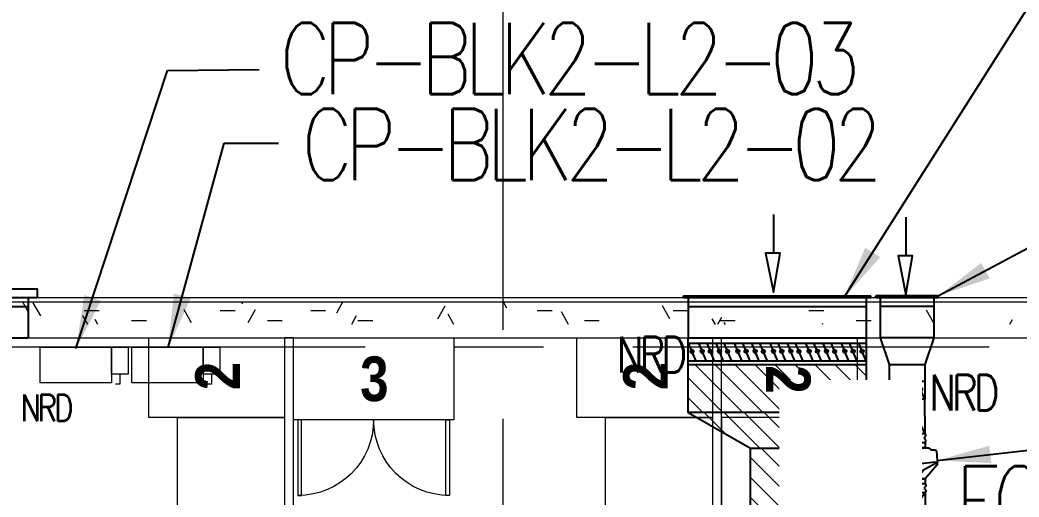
# Model space of a CAD drawing. Header units: millimetres. Extents: x 50620 to 404449, y -131543 to 97.
# Drawn here: x 353479 to 359082, y -28841 to -26165 of the extents above; entities that cross this region are included whole.
import ezdxf

# ---------------------------------------------------------------- set-up
doc = ezdxf.new("R2010")
doc.units = ezdxf.units.MM
doc.linetypes.add('CONTINOUS', pattern=[0])
doc.linetypes.add('IDA - Grid Line', pattern=[3500, 2000, -500, 500, -500])
for name, color, linetype, lineweight in [('1599_DB_A_BLK2_HQ_R21-2ND STOREY 20230517--$0$S-_COLN----_E', 8, 'Continuous', 9), ('A-_FLOR----_E', 8, 'Continuous', 9), ('A-_WALL----_E', 8, 'Continuous', 9), ('A-_WALL----_E-1', 8, 'Continuous', 18), ('A-_WALL----_H-2', 8, 'Continuous', 9), ('M-_ARCHI', 8, 'Continuous', 5), ('M-AC-TEXT', 5, 'CONTINOUS', 25), ('M-ACMV_CP', 1, 'Continuous', 20), ('M-ACMV_FAD', 3, 'Continuous', 25), ('M-ACMV_PW', 8, 'REFRIGERANT', 25), ('M-FA TEXT', 3, 'Continuous', 25), ('M_ACMV_ANNOTATION', 7, 'Continuous', 20)]:
    doc.layers.add(name, color=color, linetype=linetype, lineweight=lineweight)
doc.layers.add('M_NRD', color=7, linetype='Continuous')
doc.layers.add('S-_ANOTGRID_E-1', color=9, linetype='IDA - Grid Line', lineweight=5, true_color=0x808080)
doc.styles.add('Arial', font='arial.ttf', dxfattribs={"width": 0.8, "height": 300})
doc.styles.add('Arial Narrow', font='ARIALN.TTF', dxfattribs={"height": 100})
doc.styles.add('Arial Narrow_B_4', font='ARIALNB.TTF', dxfattribs={"height": 500})
doc.styles.add('ROMANS', font='romans.shx', dxfattribs={"width": 0.8})
doc.styles.get("Standard").update_dxf_attribs({"font": 'arial.ttf'})
doc.linetypes.add('REFRIGERANT', pattern='A,15,-5.08,["R",Standard,S=2.54,R=0,X=-2.54,Y=-1.27],-5.08', length=25.16)
doc.dimstyles.get("Standard").update_dxf_attribs({"dimtxt": 200, "dimasz": 150, "dimexe": 0.18, "dimexo": 0.0625, "dimgap": 10, "dimtad": 1, "dimtih": 1, "dimtoh": 1, "dimdec": 0, "dimzin": 0, "dimdsep": 46, "dimtxsty": 'Standard', "dimcen": 0.09, "dimclrd": 256, "dimclre": 256, "dimclrt": 256, "dimadec": 0, "dimazin": 0, "dimtfac": 1, "dimtdec": 0, "dimtofl": 0, "dimtmove": 0, "dimatfit": 3, "dimfxl": 1, "dimtolj": 1, "dimtzin": 0, "dimarcsym": 1})

# ---------------------------------------------------------------- blocks, each defined once
blk = doc.blocks.new('A$Ce886c8c0')
at = {"layer": 'M-ACMV_CP', "lineweight": 0}
blk.add_lwpolyline([(200, -200), (200, 200), (0, 200), (0, -200)], close=True, dxfattribs=at)
blk.add_solid([(0, -200), (200, -200), (200, 200), (0, -200)], dxfattribs=at)
blk = doc.blocks.new('A$C8dc4c4a2')
at = {"layer": 'M-ACMV_CP', "lineweight": 5}
blk.add_lwpolyline([(0, 56.8), (0, -37.5), (150.8, -37.5), (150.8, 56.8)], close=True, dxfattribs=at)
blk.add_lwpolyline([(150.8, 9.6), (207.5, 9.6), (207.5, 34.6)], dxfattribs=at)
blk = doc.blocks.new('K 200 L SILEO')
at = {"layer": 'M-ACMV_FAD'}
blk.add_line((100.3, 0), (45, 0), dxfattribs=at)
for points in [[(32.9, 126.6), (37.1, 130.7, 0.198912), (40, 137.8), (40, 153.7, -0.391987), (49.2, 163.7), (100.4, 168, -0.019122), (101.1, 168), (120.9, 168, -0.140489), (126.2, 166.5), (204, 99.5), (204, -99.5), (126.2, -166.5, -0.140489), (120.9, -168), (101.1, -168, -0.019122), (100.4, -168), (49.2, -163.7, -0.391987), (40, -153.7), (40, -137.8, 0.198912), (37.1, -130.7), (32.9, -126.6, -0.198912), (30, -119.5), (30, 119.5, -0.198912)], [(108.7, 156.1, -0.761347), (117.8, 158.6), (157.5, 87.6, 0.271829), (161.1, 85.4), (162.4, 85.4, -0.446494), (166.6, 80.7), (159.1, 12.2, -0.382654), (154.9, 8.4), (128.8, 8.4, -0.382336), (124.6, 12.2)], [(45, 63.1), (83.4, 63.1, -0.414214), (100.3, 46.3), (100.3, -46.3, -0.414214), (83.4, -63.1), (45, -63.1)], [(108.7, -156.1, 0.761347), (117.8, -158.6), (157.5, -87.6, -0.271829), (161.1, -85.4), (162.4, -85.4, 0.446494), (166.6, -80.7), (159.1, -12.2, 0.382654), (154.9, -8.4), (128.8, -8.4, 0.382336), (124.6, -12.2)]]:
    blk.add_lwpolyline(points, format="xyb", close=True, dxfattribs=at)
for points in [[(0, 99.5), (30, 99.5), (30, -99.5), (0, -99.5)], [(204, 99.5), (231, 99.5), (231, -99.5), (204, -99.5)], [(100.3, 8.4), (154.9, 8.4), (154.9, -8.4), (100.3, -8.4)]]:
    blk.add_lwpolyline(points, close=True, dxfattribs=at)
blk.add_lwpolyline([(79.2, -8.4), (100.3, 0), (79.2, 8.4)], dxfattribs=at)
blk = doc.blocks.new('NRD')
at = {"layer": 'M_NRD', "linetype": 'ByBlock'}
h = blk.add_hatch(color=3, dxfattribs=at)
h.dxf.hatch_style = 1
edge = h.paths.add_edge_path()
edge.add_arc((41, -16.6), 7.5, 0, 360)
h = blk.add_hatch(color=3, dxfattribs=at)
h.dxf.hatch_style = 1
edge = h.paths.add_edge_path()
edge.add_arc((41, -59.7), 7.5, 0, 360)
h = blk.add_hatch(color=3, dxfattribs=at)
h.dxf.hatch_style = 1
edge = h.paths.add_edge_path()
edge.add_arc((41, -94.2), 7.5, 0, 360)
h = blk.add_hatch(color=3, dxfattribs=at)
h.dxf.hatch_style = 1
edge = h.paths.add_edge_path()
edge.add_arc((41, -132.3), 7.5, 0, 360)
at = {"color": 3}
blk.add_lwpolyline([(0, -150), (0, 0)], dxfattribs=at)
at = {"layer": 'M_NRD', "color": 3, "linetype": 'ByBlock'}
for p, q in [((0, -34.1), (75, -2.3)), ((0, -77.1), (75, -45.3)), ((0, -111.6), (75, -79.9)), ((0, -149.7), (75, -118))]:
    blk.add_line(p, q, dxfattribs=at)
blk.add_lwpolyline([(75, -150), (0, -150), (0, 0), (75, 0)], close=True, dxfattribs=at)
for centre in [(41, -16.6), (41, -59.7), (41, -94.2), (41, -132.3)]:
    blk.add_circle(centre, 7.5, dxfattribs=at)
blk = doc.blocks.new('ARCHI 2ND_2024 09 11')
at = {"layer": '1599_DB_A_BLK2_HQ_R21-2ND STOREY 20230517--$0$S-_COLN----_E', "lineweight": 5}
h = blk.add_hatch(dxfattribs=at)
h.set_pattern_fill('FP_3', color=8, style=0, pattern_type=2)
h.set_pattern_definition([(6e-11, (-28420.7, -3975.34), (1016, 254), [83.82, -678.18, 83.82, -678.18, -4064]), (6e-11, (-28420.7, -3975.34), (1016, 254), [-1524, 83.82, -1440.18, 83.82, -678.18, -1778]), (6e-11, (-28420.7, -3975.34), (1016, 254), [-3810, 83.82, -424.18, 83.82, -1186.18]), (120, (-28039.7, -3848.34), (-727.9705, 752.882), [83.82, -678.18, 83.82, -678.18, -4064]), (120, (-28039.7, -3848.34), (-727.9705, 752.882), [-1524, 83.82, -1440.18, 83.82, -678.18, -1778]), (120, (-28039.7, -3848.34), (-727.9705, 752.882), [-3810, 83.82, -424.18, 83.82, -1186.18]), (240, (-27912.7, -3340.34), (-288.0295, -1006.882), [83.82, -678.18, 83.82, -678.18, -4064]), (240, (-27912.7, -3340.34), (-288.0295, -1006.882), [-1524, 83.82, -1440.18, 83.82, -678.18, -1778]), (240, (-27912.7, -3340.34), (-288.0295, -1006.882), [-3810, 83.82, -424.18, 83.82, -1186.18])])
h.paths.add_polyline_path([(-22253.6, 125), (-22150, 125), (-22150, 250), (-35450, 250), (-35450, 125), (-25160, 125)], flags=0)
at = {"layer": 'A-_WALL----_H-2', "lineweight": 5}
h = blk.add_hatch(dxfattribs=at)
h.set_pattern_fill('FP_3', color=256, style=0, pattern_type=2)
h.set_pattern_definition([(360, (102886.37, 38752.37), (1016, 254), [83.82, -678.18, 83.82, -678.18, -4064]), (360, (102886.37, 38752.37), (1016, 254), [-1524, 83.82, -1440.18, 83.82, -678.18, -1778]), (360, (102886.37, 38752.37), (1016, 254), [-3810, 83.82, -424.18, 83.82, -1186.18]), (120, (103267.37, 38879.37), (-727.97045, 752.8818), [83.82, -678.18, 83.82, -678.18, -4064]), (120, (103267.37, 38879.37), (-727.97045, 752.8818), [-1524, 83.82, -1440.18, 83.82, -678.18, -1778]), (120, (103267.37, 38879.37), (-727.97045, 752.8818), [-3810, 83.82, -424.18, 83.82, -1186.18]), (240, (103394.37, 39387.37), (-288.02955, -1006.8818), [83.82, -678.18, 83.82, -678.18, -4064]), (240, (103394.37, 39387.37), (-288.02955, -1006.8818), [-1524, 83.82, -1440.18, 83.82, -678.18, -1778]), (240, (103394.37, 39387.37), (-288.02955, -1006.8818), [-3810, 83.82, -424.18, 83.82, -1186.18])])
h.paths.add_polyline_path([(-25260, 125), (-22150, 125), (-22150, 250), (-35450, 250), (-35450, 125), (-27677.6, 125)])
at = {"color": 8, "lineweight": 5}
for points in [[(-30625, -398), (-30025, -398), (-30025, -2198), (-31475, -2198), (-31475, -1598), (-30625, -1598)], [(-28225, -398), (-27625, -398), (-27625, -2198), (-29075, -2198), (-29075, -1598), (-28225, -1598)], [(-26975, -398), (-27575, -398), (-27575, -2198), (-26125, -2198), (-26125, -1598), (-26975, -1598)]]:
    blk.add_lwpolyline(points, close=True, dxfattribs=at)
at = {"layer": '1599_DB_A_BLK2_HQ_R21-2ND STOREY 20230517--$0$S-_COLN----_E', "color": 8, "lineweight": 5}
for p, q in [((-21325, 275), (-36275, 275)), ((-21350, 250), (-36250, 250)), ((-35450, 50), (-22150, 50))]:
    blk.add_line(p, q, dxfattribs=at)
for points in [[(-30786, -398), (-30786, 50), (-30025, 50), (-30025, -398)], [(-29075, 50), (-29075, -410), (-29975, -410), (-29975, 50)], [(-28386, -398), (-28386, 50), (-27625, 50), (-27625, -398)], [(-26814, 50), (-26814, -398), (-27575, -398), (-27575, 50)], [(-29950, -410), (-29950, -835), (-29930, -835), (-29930, -410)], [(-29100, -410), (-29100, -835), (-29120, -835), (-29120, -410)]]:
    blk.add_lwpolyline(points, close=True, dxfattribs=at)
for points in [[(-30025, -3175), (-29975, -3175), (-29975, 50), (-30025, 50), (-30025, -3125)], [(-27575, -3125), (-27575, 50), (-27625, 50), (-27625, -3125)]]:
    blk.add_lwpolyline(points, dxfattribs=at)
at = {"layer": '1599_DB_A_BLK2_HQ_R21-2ND STOREY 20230517--$0$S-_COLN----_E', "color": 8, "lineweight": 5, "extrusion": (5.42101e-20, -1.69407e-21, -1)}
for centre, start, end in [((29950, -410), 180, 270), ((29100, -410), 270, 360)]:
    blk.add_arc(centre, 425, start, end, dxfattribs=at)
at = {"layer": 'A-_FLOR----_E', "lineweight": 5}
blk.add_line((-21350, 250), (-36250, 250), dxfattribs=at)
at = {"layer": 'A-_WALL----_E', "lineweight": 5}
blk.add_line((-22150, 250), (-35450, 250), dxfattribs=at)
at = {"layer": 'A-_WALL----_E-1', "lineweight": 5}
blk.add_line((-21475, 275), (-36125, 275), dxfattribs=at)
at = {"layer": 'S-_ANOTGRID_E-1', "color": 8, "lineweight": 5}
for p, q in [((-28800, 26594.8), (-28800, -83806.9)), ((-38572.1, 0), (17962.1, 0)), ((-38572.1, 0), (17962.1, 0))]:
    blk.add_line(p, q, dxfattribs=at)
at = {"color": 8, "lineweight": 5, "insert": (-29600.5, -54.8), "char_height": 250, "width": 196.413, "attachment_point": 1, "style": 'Arial Narrow_B_4'}
blk.add_mtext('3', dxfattribs=at)
at = {"color": 8, "lineweight": 5, "char_height": 250, "width": 196.413, "attachment_point": 1, "style": 'Arial Narrow_B_4'}
for insert, rotation in [((-30525.1, -244), 90), ((-28125.1, -244), 90), ((-27074.9, -104), 270)]:
    blk.add_mtext('\\fArial Narrow|b1|i0|c0|p34|;2', dxfattribs=dict(at, insert=insert, rotation=rotation))

msp = doc.modelspace()

# ---------------------------------------------------------------- block references
at = {"layer": 'M-_ARCHI', "lineweight": 5, "extrusion": (0.000419962, 1.0854e-05, 1), "rotation": 359.9999887056363}
msp.add_blockref('ARCHI 2ND_2024 09 11', (384987.1, -27998.1, 422.1), dxfattribs=at)

# ---------------------------------------------------------------- next in the draw order: hatches: boundary and pattern name
at = {"layer": 'M-ACMV_FAD', "lineweight": 5}
h = msp.add_hatch(color=256, dxfattribs=at)
h.dxf.hatch_style = 1
edge = h.paths.add_edge_path()
edge.add_arc((357247.6, -28023.9), 10, 0, 360)
h = msp.add_hatch(color=256, dxfattribs=at)
h.dxf.hatch_style = 1
edge = h.paths.add_edge_path()
edge.add_arc((357305, -28023.9), 10, 0, 360)
h = msp.add_hatch(color=256, dxfattribs=at)
h.dxf.hatch_style = 1
edge = h.paths.add_edge_path()
edge.add_arc((357351.1, -28023.9), 10, 0, 360)
h = msp.add_hatch(color=256, dxfattribs=at)
h.dxf.hatch_style = 1
edge = h.paths.add_edge_path()
edge.add_arc((357401.8, -28023.9), 10, 0, 360)
h = msp.add_hatch(color=256, dxfattribs=at)
h.dxf.hatch_style = 1
edge = h.paths.add_edge_path()
edge.add_arc((357447.6, -28023.9), 10, 0, 360)
h = msp.add_hatch(color=256, dxfattribs=at)
h.dxf.hatch_style = 1
edge = h.paths.add_edge_path()
edge.add_arc((357505, -28023.9), 10, 0, 360)
h = msp.add_hatch(color=256, dxfattribs=at)
h.dxf.hatch_style = 1
edge = h.paths.add_edge_path()
edge.add_arc((357551.1, -28023.9), 10, 0, 360)
h = msp.add_hatch(color=256, dxfattribs=at)
h.dxf.hatch_style = 1
edge = h.paths.add_edge_path()
edge.add_arc((357601.8, -28023.9), 10, 0, 360)
h = msp.add_hatch(color=256, dxfattribs=at)
h.dxf.hatch_style = 1
edge = h.paths.add_edge_path()
edge.add_arc((357647.6, -28023.9), 10, 0, 360)
h = msp.add_hatch(color=256, dxfattribs=at)
h.dxf.hatch_style = 1
edge = h.paths.add_edge_path()
edge.add_arc((357705, -28023.9), 10, 0, 360)
h = msp.add_hatch(color=256, dxfattribs=at)
h.dxf.hatch_style = 1
edge = h.paths.add_edge_path()
edge.add_arc((357751.1, -28023.9), 10, 0, 360)
h = msp.add_hatch(color=256, dxfattribs=at)
h.dxf.hatch_style = 1
edge = h.paths.add_edge_path()
edge.add_arc((357801.8, -28023.9), 10, 0, 360)
h = msp.add_hatch(color=256, dxfattribs=at)
h.dxf.hatch_style = 1
edge = h.paths.add_edge_path()
edge.add_arc((357847.6, -28023.9), 10, 0, 360)
h = msp.add_hatch(color=256, dxfattribs=at)
h.dxf.hatch_style = 1
edge = h.paths.add_edge_path()
edge.add_arc((357905, -28023.9), 10, 0, 360)
h = msp.add_hatch(color=256, dxfattribs=at)
h.dxf.hatch_style = 1
edge = h.paths.add_edge_path()
edge.add_arc((357951.1, -28023.9), 10, 0, 360)
h = msp.add_hatch(color=256, dxfattribs=at)
h.dxf.hatch_style = 1
edge = h.paths.add_edge_path()
edge.add_arc((358001.8, -28023.9), 10, 0, 360)
h = msp.add_hatch(color=256, dxfattribs=at)
h.dxf.hatch_style = 1
edge = h.paths.add_edge_path()
edge.add_arc((358047.6, -28023.9), 10, 0, 360)
h = msp.add_hatch(color=256, dxfattribs=at)
h.dxf.hatch_style = 1
edge = h.paths.add_edge_path()
edge.add_arc((358105, -28023.9), 10, 0, 360)
h = msp.add_hatch(color=256, dxfattribs=at)
h.dxf.hatch_style = 1
edge = h.paths.add_edge_path()
edge.add_arc((358151.1, -28023.9), 10, 0, 360)
h = msp.add_hatch(color=256, dxfattribs=at)
h.dxf.hatch_style = 1
edge = h.paths.add_edge_path()
edge.add_arc((358201.8, -28023.9), 10, 0, 360)
h = msp.add_hatch(dxfattribs=at)
h.set_pattern_fill('ANSI31', color=256, scale=25, angle=-90)
h.set_pattern_definition([(315, (391052.81, 15006.15), (56.1266, 56.1266), [])])
h.paths.add_polyline_path([(357225.3, -28367.2), (358225.3, -28367.2), (358225.3, -28098), (357225.3, -28098)])
h = msp.add_hatch(dxfattribs=at)
h.set_pattern_fill('ANSI31', color=256, scale=25, angle=-90)
h.set_pattern_definition([(315, (390667.625, 8214.46), (56.1266, 56.1266), [])])
h.paths.add_polyline_path([(357225.3, -28367.2), (357575.3, -28567.2), (357875.3, -28567.2), (358225.3, -28367.2)])
h = msp.add_hatch(dxfattribs=at)
h.set_pattern_fill('ANSI31', color=256, scale=25, angle=-90)
h.set_pattern_definition([(315, (390667.625, 8334.46), (56.1266, 56.1266), [])])
h.paths.add_polyline_path([(357575.3, -31441.1), (357875.3, -31441.1), (357875.3, -28567.2), (357575.3, -28567.2)])

# ---------------------------------------------------------------- next in the draw order: linework, layer by layer
at = {"layer": 'M-ACMV_FAD'}
for p, q in [((353524.1, -27723, 5.1), (353524.1, -27948, 5.1)), ((357200.4, -27723), (357200.4, -27713)), ((357200.4, -27713), (358250.1, -27713)), ((358250.1, -27723), (357200.4, -27723)), ((357225.4, -27723), (357225.4, -27948)), ((358225.1, -27723), (358225.1, -27948)), ((358250.1, -27723), (358250.1, -27713)), ((358278.2, -27723), (358278.2, -27713)), ((358628.2, -27713), (358278.2, -27713)), ((358628.2, -27723), (358278.2, -27723)), ((358303.2, -27723), (358303.2, -27948)), ((358603.2, -27723), (358603.2, -27948)), ((358628.2, -27723), (358628.2, -27713)), ((352524.5, -27773, 5.1), (353524.1, -27773, 5.1)), ((357225.4, -27773), (358225.1, -27773)), ((358603.2, -27773), (358303.2, -27773)), ((352524.5, -27948, 5.1), (353524.1, -27948, 5.1)), ((358603.2, -27948), (358303.2, -27948)), ((358303.2, -27948), (358353.9, -28098.1)), ((358603.2, -27948), (358553.9, -28098.1)), ((357270.9, -28078.6), (357228.5, -27978.6)), ((357328.2, -28078.6), (357285.9, -27978.6)), ((357374.3, -28078.6), (357331.9, -27978.6)), ((357425.1, -28078.6), (357382.7, -27978.6)), ((357470.9, -28078.6), (357428.5, -27978.6)), ((357528.2, -28078.6), (357485.9, -27978.6)), ((357574.3, -28078.6), (357531.9, -27978.6)), ((357625.1, -28078.6), (357582.7, -27978.6)), ((357670.9, -28078.6), (357628.5, -27978.6)), ((357728.2, -28078.6), (357685.9, -27978.6)), ((357774.3, -28078.6), (357731.9, -27978.6)), ((357825.1, -28078.6), (357782.7, -27978.6)), ((357870.9, -28078.6), (357828.5, -27978.6)), ((357928.2, -28078.6), (357885.9, -27978.6)), ((357974.3, -28078.6), (357931.9, -27978.6)), ((358025.1, -28078.6), (357982.7, -27978.6)), ((358070.9, -28078.6), (358028.5, -27978.6)), ((358128.2, -28078.6), (358085.9, -27978.6)), ((358174.3, -28078.6), (358131.9, -27978.6)), ((358225.1, -28078.6), (358182.7, -27978.6)), ((357225.4, -28098.1), (358225.1, -28098.1)), ((358353.8, -28098), (358554, -28098)), ((358353.9, -28098.1), (358353.9, -28292.3, -266.8)), ((358553.9, -28098.1), (358553.9, -28292.3, -266.8)), ((357225.3, -28367.2), (357575.3, -28567.2)), ((358225.3, -28367.2), (357875.3, -28567.2))]:
    msp.add_line(p, q, dxfattribs=at)
for points in [[(357704.4, -27256.4), (357704.4, -27473), (357660.2, -27473), (357704, -27692.1), (357741.6, -27473), (357704.4, -27473)], [(358447.4, -27271), (358447.4, -27487.6), (358403.2, -27487.6), (358447, -27706.7), (358484.6, -27487.6), (358447.4, -27487.6)], [(358225.3, -28078.6), (357225.4, -28078.6), (357225.4, -27978.6), (358225.3, -27978.6)], [(358353.9, -28098), (358353.9, -28098.1), (358553.9, -28098.1), (358553.9, -28218.1)]]:
    msp.add_lwpolyline(points, dxfattribs=at)
for points, elevation in [([(353575, -27723), (352475.4, -27723), (352475.4, -27673), (353575, -27673)], 5.1), ([(358353.9, -28966.4), (358355.8, -28816.4), (358554.6, -28816.8), (358554.6, -28966.4)], -267)]:
    msp.add_lwpolyline(points, close=True, dxfattribs=dict(at, elevation=elevation))
for points in [[(358225.3, -27948), (358225.3, -28367.2), (357225.3, -28367.2), (357225.3, -27948)], [(357875.3, -28567.2), (357875.3, -31441.1), (357575.3, -31441.1), (357575.3, -28567.2)]]:
    msp.add_lwpolyline(points, close=True, dxfattribs=at)
for points, elevation in [([(358353.9, -28292.3), (358355.6, -28485.8), (358554.6, -28485.8), (358553.9, -28292.3), (358353.9, -28292.3)], -266.8), ([(358554.6, -28485.8), (358457.5, -28292.3), (358355.6, -28485.8)], -267), ([(358554.6, -28816.8), (358453.9, -28966.4), (358357, -28816.4)], -267)]:
    msp.add_lwpolyline(points, dxfattribs=dict(at, elevation=elevation))
at = {"layer": 'M-ACMV_FAD', "elevation": -267}
for points in [[(358355.6, -28535.8), (358351.7, -28526, -0.270107), (358352.5, -28521), (358358.1, -28513.9, 0.350781), (358358.1, -28507.7), (358352.5, -28500.6, -0.270107), (358351.7, -28495.6), (358355.6, -28485.8)], [(358554.6, -28535.8), (358558.6, -28526, 0.270107), (358557.8, -28521), (358552.1, -28513.9, -0.350781), (358552.1, -28507.7), (358557.8, -28500.6, 0.270107), (358558.6, -28495.6), (358554.6, -28485.8)], [(358355.6, -28766.8), (358351.7, -28776.6, 0.270107), (358352.5, -28781.6), (358358.1, -28788.7, -0.350781), (358358.1, -28794.9), (358352.5, -28802, 0.270107), (358351.7, -28807), (358355.6, -28816.8)], [(358554.6, -28766.8), (358558.6, -28776.6, -0.270107), (358557.8, -28781.6), (358552.1, -28788.7, 0.350781), (358552.1, -28794.9), (358557.8, -28802, -0.270107), (358558.6, -28807), (358554.6, -28816.8)]]:
    msp.add_lwpolyline(points, format="xyb", dxfattribs=at)
at = {"layer": 'M-ACMV_FAD'}
for centre in [(357247.6, -28023.9), (357305, -28023.9), (357351.1, -28023.9), (357401.8, -28023.9), (357447.6, -28023.9), (357505, -28023.9), (357551.1, -28023.9), (357601.8, -28023.9), (357647.6, -28023.9), (357705, -28023.9), (357751.1, -28023.9), (357801.8, -28023.9), (357847.6, -28023.9), (357905, -28023.9), (357951.1, -28023.9), (358001.8, -28023.9), (358047.6, -28023.9), (358105, -28023.9), (358151.1, -28023.9), (358201.8, -28023.9)]:
    msp.add_circle(centre, 10, dxfattribs=at)

# ---------------------------------------------------------------- next in the draw order: block references
at = {"layer": 'M-ACMV_CP', "xscale": -1, "rotation": 90}
for p in [(353791.5, -28000.5), (354305.2, -28000.5)]:
    msp.add_blockref('A$Ce886c8c0', p, dxfattribs=at)
at = {"layer": 'M-ACMV_FAD', "rotation": 270}
msp.add_blockref('K 200 L SILEO', (358455.1, -28535.8, -267), dxfattribs=at)
at = {"layer": 'M-ACMV_PW', "color": 1, "linetype": 'ByBlock', "lineweight": 5, "xscale": -1, "rotation": 90}
for p in [(354048.3, -28000.5), (354562, -28000.5)]:
    msp.add_blockref('A$C8dc4c4a2', p, dxfattribs=at)
at = {"layer": 'M_NRD', "linetype": 'ByBlock', "xscale": 1.333333333333459, "yscale": 1.333333333333459, "zscale": 1.333333333333459, "rotation": 90}
msp.add_blockref('NRD', (358353.9, -28292.3, -266.8), dxfattribs=at)

# ---------------------------------------------------------------- next in the draw order: texts
at = {"layer": 'M-AC-TEXT', "insert": (358724.1, -29068.4, -0.1), "char_height": 400, "width": 1350.274, "attachment_point": 7, "line_spacing_factor": 0.8, "style": 'ROMANS', "bg_fill": 3, "box_fill_scale": 1, "bg_fill_color": 256, "bg_fill_transparency": 0}
msp.add_mtext('{\\Fsimplex|c0;\\T0.8;FCU-6-5}', dxfattribs=at)
at = {"layer": 'M-ACMV_FAD', "color": 7, "char_height": 400, "width": 2717.956, "attachment_point": 1, "style": 'Arial Narrow'}
for s, insert in [('{\\Fsimplex|c0;\\W0.8;\\T0.8;CP-BLK2-L2-03}', (354934, -26181.7, 706136.1)), ('{\\Fsimplex|c0;\\W0.8;\\T0.8;CP-BLK2-L2-02}', (355057, -26663.3, 1410966.2))]:
    msp.add_mtext(s, dxfattribs=dict(at, insert=insert))
at = {"layer": 'M-FA TEXT', "width": 441.665, "attachment_point": 9, "line_spacing_factor": 0.8, "style": 'ROMANS'}
for insert, char_height in [((357198.4, -28143.3), 200), ((358950.7, -28355.2), 200), ((353761.4, -28416.4), 150)]:
    msp.add_mtext('{\\T0.8;NRD}', dxfattribs=dict(at, insert=insert, char_height=char_height))

# ---------------------------------------------------------------- next in the draw order: leaders
at = {"layer": 'M_ACMV_ANNOTATION'}
for points in [[(358100.2, -27723), (362771.5, -20351.3), (365121.9, -20351.3)], [(358628.2, -27713, -31292816.6), (366556.9, -23479.6, -31292816.6), (372925.6, -23479.6, -31292816.6)], [(353792.9, -28008.9, -12499847.4), (354305.3, -26448.5, -12499847.6), (354819.9, -26443, -12499847.8)], [(354310.3, -28002, -12500121), (354624, -26856.3, -12500121.1), (354929.2, -26856.3, -12500121.2)]]:
    msp.add_leader(points, dimstyle='Standard', override={"dimasz": 300, "dimtad": 0, "dimfxl": 100, "dimarcsym": 2}, dxfattribs=at)

# ---------------------------------------------------------------- next in the draw order: texts
at = {"layer": 'M-FA TEXT', "linetype": 'Continuous', "insert": (358337.7, -31373.1, -272.8), "char_height": 400, "width": 2988.368, "attachment_point": 7, "rotation": 90, "line_spacing_factor": 0.8, "style": 'Arial', "bg_fill": 2}
msp.add_mtext('{\\Fromans|c0;\\T0.8;300x300FAD}', dxfattribs=at)

# ---------------------------------------------------------------- next in the draw order: leaders
at = {"layer": 'M_ACMV_ANNOTATION'}
msp.add_leader([(358623.1, -28636.2, -17819483.7), (368887.5, -27468.2, -17819483.7), (372301.1, -27468.2, -17819483.7)], dimstyle='Standard', override={"dimasz": 300, "dimtad": 0, "dimfxl": 100, "dimarcsym": 2}, dxfattribs=at)

doc.saveas('drawing.dxf')
